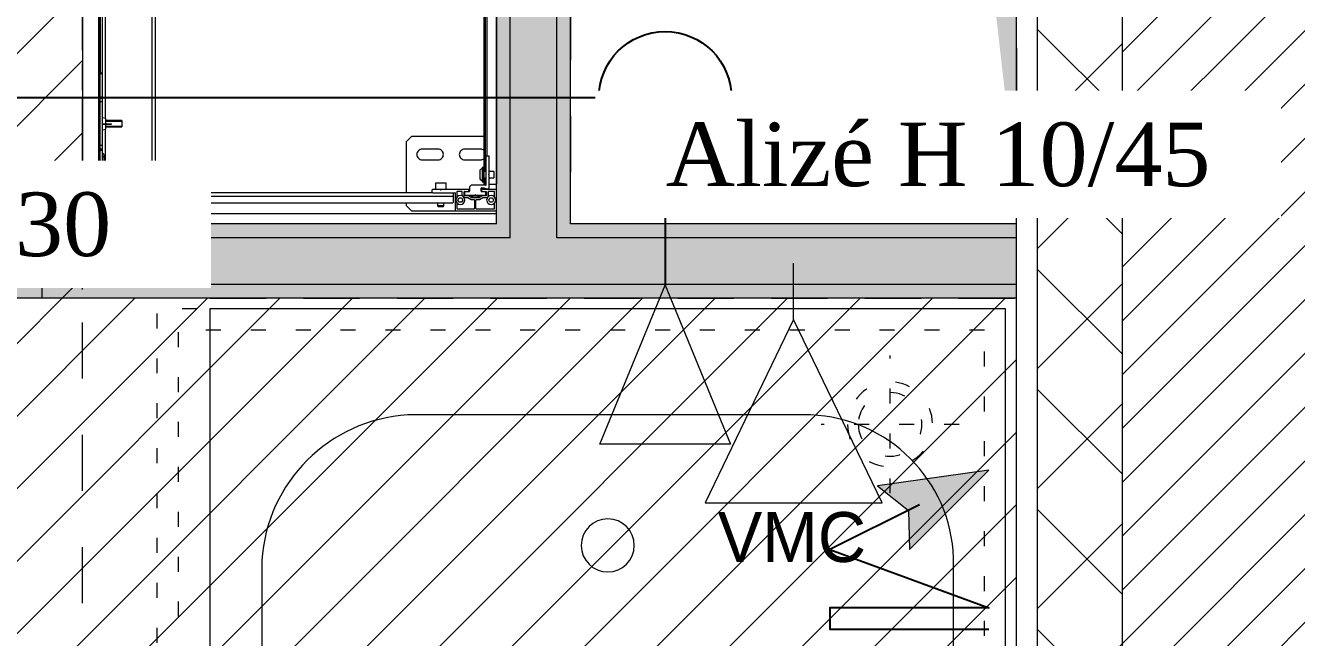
# Model space of a CAD drawing. Header units: centimetres. Extents: x 2738 to 7810, y 2495 to 5758.
# Drawn here: x 4538.6 to 4658.4, y 4495.5 to 4553.2 of the extents above; entities that cross this region are included whole.
import ezdxf

# ---------------------------------------------------------------- set-up
doc = ezdxf.new("R2010")
doc.units = ezdxf.units.CM
doc.header["$LTSCALE"] = 12.7
for name, pattern in [('ISO-03', [3, 1.2, -1.8]), ('Style de ligne -1', [0.83328, 0.41656, -0.41672]), ('Style de ligne -11', [0.694444, 0.41656, -0.277884]), ('Style de ligne -13', [0.295276, 0.19685, -0.098425]), ('Style de ligne -19', [0.333333, 0.111111, -0.222222]), ('VW-01', [0.83312, 0.41656, -0.41656])]:
    doc.linetypes.add(name, pattern=pattern)
for name, color, linetype, lineweight in [('B aménagement intérieur', 7, 'Continuous', 5), ('B Faux plafonds', 7, 'Continuous', 5), ('B GÈnÈral', 7, 'Continuous', 5), ('B Général', 7, 'Continuous', 5), ('C ANNOTATIONS-prestations', 7, 'Continuous', 5), ('F REMPLISSAGE-vert clair', 7, 'Continuous', 13), ('F REMPLISSAGE-vert clair-1', 7, 'Continuous', 5), ('F REMPLISSAGE-vert foncÈ', 7, 'Continuous', 5), ('F REMPLISSAGE-vert foncé', 7, 'Continuous', 13), ('F REMPLISSAGE-vert hachurÈ', 7, 'Continuous', 5), ('F REMPLISSAGE-vert hachuré', 7, 'Continuous', 13), ('prlm-ELEC-CFO', 1, 'Continuous', 25)]:
    doc.layers.add(name, color=color, linetype=linetype, lineweight=lineweight)
doc.layers.add('B faience', color=7, linetype='Style de ligne -11', lineweight=13, true_color=0x0040ff)
doc.layers.add('C ANNOTATIONS-textes-numérotation gaine', color=7, linetype='ISO-03', lineweight=5, true_color=0xdd0000)
doc.layers.add('prlm-VMC', color=93, linetype='Continuous')
doc.styles.add('Eurostile', font='')
doc.styles.add('prlm-vmc', font='pala.ttf', dxfattribs={"height": 14})
doc.styles.get('Eurostile').set_extended_font_data('Eurostile')
pattern_1 = [(270, (4270.1466, 4865.3077), (-5, 5e-14), [])]

# ---------------------------------------------------------------- blocks, each defined once
blk = doc.blocks.new('G 100_80')
at = {"layer": 'B GÈnÈral', "color": 254, "linetype": 'Continuous', "true_color": 0xd6d6d6}
blk.add_solid([(-30.88, 32.2), (2.5, 43), (-39.5, -43), (-39.5, 43)], dxfattribs=at)
at = {"layer": 'B Général', "color": 7, "linetype": 'Continuous', "lineweight": 5}
blk.add_line((48.52, 43.75), (48.52, -43.75), dxfattribs=at)
at = {"layer": 'B Général', "color": 7, "linetype": 'Continuous', "lineweight": 5, "flags": 128}
blk.add_lwpolyline([(9.5, -45), (9.5, 45), (48.52, 45), (48.52, -45)], close=True, dxfattribs=at)
at = {"layer": 'C ANNOTATIONS-prestations', "lineweight": 5}
for p, q in [((46.87, 43.75), (46.87, -43.75)), ((46.97, -43.75), (46.97, 43.75)), ((9.5, 42.25), (9.5, -42.25)), ((10.55, 41.05), (10.55, -41.05)), ((10.7, 41), (10.7, -41)), ((10.4, 39.6), (10.4, -39.6)), ((41.65, -40.29), (41.65, 1.33)), ((41.95, -40.27), (41.95, 1.33)), ((46.35, -36.04), (46.35, 1.5)), ((46.65, 1.6), (46.65, -35.98)), ((46.85, 1.67), (46.85, -31.75)), ((46.67, -31.75), (46.67, -31.85)), ((46.87, -31.75), (46.67, -31.75)), ((46.67, -31.85), (46.67, -34.03)), ((46.67, -31.85), (46.87, -31.85)), ((46.87, -34.03), (46.67, -34.03)), ((46.67, -34.03), (46.67, -34.17)), ((46.67, -34.17), (46.67, -34.5)), ((46.67, -34.17), (46.87, -34.17)), ((46.67, -34.5), (46.67, -38.6)), ((46.67, -34.5), (46.87, -34.5)), ((44.82, -36.25), (44.82, -36.85)), ((44.82, -36.25), (46.32, -36.25)), ((46.32, -36.31), (44.82, -36.31)), ((46.32, -36.79), (44.82, -36.79)), ((46.32, -36.85), (44.82, -36.85)), ((45.91, -36.55), (45.77, -36.55)), ((45.77, -36.6), (45.77, -36.55)), ((45.91, -36.6), (45.77, -36.6)), ((46.67, -36.55), (45.91, -36.55)), ((45.91, -36.6), (45.91, -36.55)), ((46.67, -36.6), (45.91, -36.6)), ((46.32, -36.05), (46.67, -35.98)), ((46.32, -36.55), (46.32, -36.05)), ((46.32, -37.05), (46.32, -36.6)), ((46.67, -37.12), (46.32, -37.05)), ((46.35, -40.07), (46.35, -37.06)), ((46.65, -37.12), (46.65, -39.35)), ((10.7, -37.75), (17.5, -37.75)), ((17.5, -37.75), (18, -38.25)), ((18, -38.25), (18, -43.05)), ((11, -38.95), (12.5, -38.95)), ((15, -38.95), (16.5, -38.95)), ((46.52, -39.45), (46.52, -39.65)), ((46.67, -39.35), (46.62, -39.35)), ((46.62, -39.65), (46.62, -39.35)), ((46.67, -38.6), (46.67, -38.93)), ((46.67, -38.6), (46.87, -38.6)), ((46.67, -38.93), (46.67, -39.07)), ((46.87, -38.93), (46.67, -38.93)), ((46.67, -39.07), (46.67, -41.4)), ((46.67, -39.07), (46.87, -39.07)), ((10.2, -41.3), (10.2, -39.63)), ((10.23, -39.6), (10.47, -39.6)), ((10.5, -39.63), (10.5, -42.29)), ((10.7, -40.67), (10.75, -40.67)), ((10.75, -40.67), (10.75, -42.03)), ((10.75, -40.67), (10.85, -40.67)), ((10.85, -40.67), (10.85, -42.03)), ((12.5, -39.95), (11, -39.95)), ((16.5, -39.95), (15, -39.95)), ((46.41, -40.07), (40.27, -40.35)), ((40.27, -40.5), (46.42, -40.22)), ((40.27, -40.35), (40.27, -40.5)), ((40.27, -41.35), (40.27, -40.5)), ((43.06, -40.17), (42.35, -40.21)), ((42.36, -40.26), (42.35, -40.21)), ((43.06, -40.17), (43.06, -40.22)), ((45.02, -40.08), (44.32, -40.12)), ((44.32, -40.17), (44.32, -40.12)), ((45.02, -40.08), (45.02, -40.13)), ((46.42, -40.07), (46.41, -40.07)), ((46.41, -40.07), (46.42, -40.22)), ((46.42, -40.22), (46.42, -41.25)), ((46.42, -40.22), (46.42, -40.22)), ((46.52, -39.65), (46.52, -41.05)), ((46.62, -39.65), (46.52, -39.65)), ((46.62, -39.65), (46.67, -39.65)), ((46.62, -41.05), (46.62, -39.65)), ((9.75, -41.05), (9.75, -41.65)), ((9.75, -41.05), (10.2, -41.05)), ((10.2, -41.65), (9.75, -41.65)), ((10.25, -41.35), (10.2, -41.3)), ((10.2, -41.4), (10.25, -41.35)), ((10.2, -42.67), (10.2, -41.4)), ((10.5, -41.05), (10.65, -41.05)), ((10.65, -41.65), (10.5, -41.65)), ((10.55, -41.65), (10.55, -42.25)), ((10.65, -41.05), (10.75, -40.95)), ((10.65, -41.65), (10.65, -41.05)), ((10.75, -41.75), (10.65, -41.65)), ((10.7, -41.7), (10.7, -42.25)), ((11.08, -41.02), (11.08, -41.67)), ((44.47, -41.36), (40.27, -41.35)), ((41.37, -41.35), (41.37, -41.75)), ((41.37, -41.75), (41.57, -41.75)), ((41.57, -41.25), (44.37, -41.25)), ((41.57, -41.25), (41.57, -41.75)), ((41.57, -41.75), (42.87, -41.75)), ((42.87, -41.4), (42.87, -41.75)), ((44.37, -41.4), (42.87, -41.4)), ((42.87, -41.75), (44.37, -41.75)), ((44.37, -41.25), (44.37, -41.4)), ((44.37, -41.4), (44.37, -41.55)), ((44.37, -41.4), (45.27, -41.4)), ((44.37, -41.55), (44.37, -41.75)), ((44.47, -41.55), (44.37, -41.55)), ((44.37, -41.75), (44.4, -41.75)), ((44.37, -42.72), (44.37, -41.78)), ((44.4, -41.75), (45.51, -41.75)), ((44.47, -41.4), (44.47, -41.36)), ((46.52, -41.55), (44.47, -41.55)), ((44.47, -41.75), (44.47, -41.55)), ((45.27, -41.15), (45.97, -41.15)), ((45.27, -41.55), (45.27, -41.15)), ((45.73, -41.75), (45.51, -41.75)), ((45.53, -41.76), (45.6, -41.83)), ((45.64, -41.83), (45.71, -41.76)), ((45.73, -41.75), (46.84, -41.75)), ((45.97, -41.15), (45.97, -41.55)), ((45.97, -41.4), (46.07, -41.4)), ((46.42, -41.25), (46.52, -41.25)), ((46.52, -41.05), (46.52, -41.25)), ((46.62, -41.05), (46.52, -41.05)), ((46.67, -41.05), (46.62, -41.05)), ((46.62, -41.35), (46.62, -41.05)), ((46.62, -41.35), (46.67, -41.35)), ((46.76, -41.65), (46.87, -41.65)), ((46.84, -41.75), (46.87, -41.75)), ((9.5, -42.78), (9.5, -42.25)), ((10.2, -42.25), (9.5, -42.25)), ((9.5, -44.72), (9.5, -42.78)), ((9.53, -42.75), (10.87, -42.75)), ((9.68, -43.47), (9.68, -42.96)), ((9.71, -42.93), (10.24, -42.93)), ((10.4, -42.7), (10.23, -42.7)), ((10.27, -42.96), (10.27, -43.31)), ((10.7, -42.6), (10.4, -42.7)), ((10.45, -42.98), (10.45, -43.32)), ((10.87, -42.95), (10.48, -42.95)), ((10.55, -42.25), (10.5, -42.25)), ((10.5, -42.35), (11.9, -42.35)), ((10.5, -43.27), (10.5, -42.98)), ((10.55, -42.25), (10.7, -42.25)), ((10.75, -42.03), (10.7, -42.03)), ((10.92, -42.6), (10.7, -42.6)), ((10.85, -42.03), (10.75, -42.03)), ((10.87, -42.95), (10.92, -42.95)), ((10.9, -42.78), (10.9, -42.92)), ((10.95, -42.92), (10.95, -42.63)), ((11.9, -42.35), (12.05, -42.5)), ((12.05, -42.5), (12.05, -42.92)), ((12.08, -42.95), (12.13, -42.95)), ((12.1, -42.92), (12.1, -42.78)), ((12.13, -42.75), (14.7, -42.75)), ((12.52, -42.95), (12.13, -42.95)), ((12.5, -42.98), (12.5, -43.27)), ((12.55, -43.32), (12.55, -42.98)), ((12.73, -43.28), (12.73, -42.96)), ((12.76, -42.93), (13.19, -42.93)), ((13.22, -42.96), (13.22, -43.47)), ((13.4, -43.08), (13.4, -44.72)), ((15.5, -43.05), (13.43, -43.05)), ((13.55, -43.4), (13.55, -43.05)), ((14.25, -42.15), (15.25, -42.15)), ((14.25, -42.75), (14.25, -42.15)), ((14.7, -42.75), (14.73, -42.78)), ((14.7, -42.75), (14.8, -42.75)), ((14.77, -42.78), (14.8, -42.75)), ((14.8, -42.75), (15.5, -42.75)), ((15.25, -42.15), (15.25, -42.75)), ((15.5, -43.05), (42.27, -43.05)), ((15.6, -42.85), (15.6, -42.95)), ((42.17, -42.95), (42.17, -42.85)), ((42.27, -42.75), (42.96, -42.75)), ((45.03, -43.05), (42.27, -43.05)), ((42.55, -42.15), (43.55, -42.15)), ((42.55, -42.75), (42.55, -42.15)), ((42.96, -42.75), (43.08, -42.75)), ((42.98, -42.76), (43, -42.78)), ((43.04, -42.78), (43.06, -42.76)), ((43.08, -42.75), (44.34, -42.75)), ((43.55, -42.15), (43.55, -42.75)), ((44.28, -42.2), (44.22, -42.3)), ((44.22, -42.3), (44.28, -42.4)), ((44.25, -43.4), (44.25, -43.05)), ((44.54, -42.87), (44.54, -42.74)), ((44.54, -42.85), (44.57, -42.9)), ((44.57, -42.71), (44.68, -42.71)), ((44.99, -42.9), (44.57, -42.9)), ((44.71, -42.68), (44.71, -42.66)), ((45.11, -41.95), (44.73, -41.95)), ((44.92, -42.73), (44.92, -42.76)), ((44.95, -42.79), (44.99, -42.79)), ((45.02, -42.82), (45.02, -42.87)), ((45.32, -42.77), (45.05, -43.04)), ((45.18, -42.91), (45.27, -42.91)), ((45.27, -42.91), (45.33, -42.81)), ((45.77, -42.76), (45.34, -42.76)), ((45.87, -41.98), (45.87, -42.66)), ((46.24, -41.95), (45.9, -41.95)), ((46.07, -42.27), (46.09, -42.25)), ((46.07, -42.63), (46.07, -42.27)), ((46.07, -42.29), (46.12, -42.29)), ((46.07, -42.61), (46.12, -42.61)), ((46.09, -42.65), (46.07, -42.63)), ((46.09, -42.65), (46.09, -42.25)), ((46.09, -42.25), (46.12, -42.25)), ((46.12, -42.65), (46.09, -42.65)), ((46.12, -42.65), (46.12, -42.25)), ((46.13, -42.22), (46.26, -42.13)), ((46.26, -42.77), (46.13, -42.68)), ((46.27, -42.11), (46.27, -41.98)), ((46.27, -44.52), (46.27, -42.79)), ((46.37, -42.43), (46.41, -42.39)), ((46.41, -42.51), (46.37, -42.47)), ((46.4, -41.98), (46.4, -42.25)), ((46.4, -42.25), (46.45, -42.25)), ((46.4, -42.29), (46.45, -42.29)), ((46.4, -42.61), (46.45, -42.61)), ((46.4, -42.83), (46.4, -42.65)), ((46.45, -42.65), (46.4, -42.65)), ((46.42, -42.28), (46.42, -42.37)), ((46.42, -42.53), (46.42, -42.62)), ((46.42, -42.85), (46.42, -44.45)), ((46.72, -41.95), (46.43, -41.95)), ((46.45, -41.95), (46.45, -42.15)), ((46.45, -42.15), (46.45, -44.5)), ((46.45, -42.15), (46.65, -42.15)), ((46.65, -42.15), (46.65, -41.95)), ((46.65, -42.15), (46.65, -44.5)), ((46.65, -42.59), (46.65, -42.31)), ((46.65, -43.42), (46.65, -42.88)), ((46.66, -42.25), (46.7, -42.21)), ((46.66, -42.29), (46.66, -42.25)), ((46.66, -42.65), (46.66, -42.62)), ((46.7, -42.69), (46.66, -42.65)), ((46.7, -42.15), (46.7, -42.25)), ((46.72, -42.15), (46.7, -42.15)), ((46.7, -42.65), (46.7, -42.83)), ((46.75, -41.98), (46.75, -42.12)), ((46.77, -42.98), (46.77, -43.42)), ((46.77, -43.78), (46.77, -42.98)), ((46.77, -42.98), (46.87, -42.98)), ((46.84, -42.95), (46.8, -42.95)), ((46.82, -42.43), (46.87, -42.38)), ((46.87, -42.52), (46.82, -42.47)), ((46.83, -42.49), (46.83, -42.41)), ((9.68, -44.54), (9.68, -44.03)), ((9.88, -43.55), (9.77, -43.75)), ((9.77, -43.75), (9.88, -43.95)), ((10.12, -43.55), (9.88, -43.55)), ((9.88, -43.95), (10.12, -43.95)), ((10.23, -43.75), (10.12, -43.55)), ((10.12, -43.95), (10.23, -43.75)), ((10.36, -43.53), (10.79, -43.53)), ((10.48, -43.35), (10.84, -43.35)), ((11.45, -43.3), (10.53, -43.3)), ((10.8, -43.53), (11.09, -43.72)), ((10.86, -43.35), (11.14, -43.54)), ((11.1, -43.38), (11.1, -43.3)), ((11.1, -43.38), (11.9, -43.38)), ((11.4, -43.55), (11.1, -43.38)), ((11.1, -43.73), (11.41, -43.73)), ((11.16, -43.55), (11.84, -43.55)), ((11.18, -43.3), (11.18, -43.42)), ((11.44, -44.54), (11.44, -43.76)), ((11.45, -43.3), (11.5, -43.25)), ((11.5, -43.25), (11.55, -43.3)), ((12.47, -43.3), (11.55, -43.3)), ((11.56, -43.76), (11.56, -44.54)), ((11.59, -43.73), (11.9, -43.73)), ((11.9, -43.38), (11.6, -43.55)), ((11.82, -43.3), (11.82, -43.42)), ((11.86, -43.54), (12.15, -43.35)), ((11.9, -43.3), (11.9, -43.38)), ((11.9, -43.73), (12.2, -43.53)), ((12.15, -43.35), (12.52, -43.35)), ((12.21, -43.53), (12.54, -43.53)), ((12.78, -43.55), (12.67, -43.75)), ((12.67, -43.75), (12.78, -43.95)), ((13.02, -43.55), (12.78, -43.55)), ((12.78, -43.95), (13.02, -43.95)), ((13.13, -43.75), (13.02, -43.55)), ((13.02, -43.95), (13.13, -43.75)), ((13.22, -44.03), (13.22, -44.54)), ((13.55, -43.4), (44.25, -43.4)), ((13.55, -43.95), (13.55, -43.4)), ((13.65, -44.05), (13.55, -43.95)), ((13.65, -44.05), (44.15, -44.05)), ((14.45, -44.3), (14.45, -44.05)), ((14.45, -44.3), (15.05, -44.3)), ((14.5, -44.35), (14.45, -44.3)), ((15.05, -44.3), (15, -44.35)), ((15.05, -44.05), (15.05, -44.3)), ((18, -44.25), (17.5, -44.75)), ((18, -44.05), (18, -44.25)), ((42.75, -44.3), (42.75, -44.05)), ((42.75, -44.3), (43.35, -44.3)), ((42.8, -44.35), (42.75, -44.3)), ((43.35, -44.3), (43.3, -44.35)), ((43.35, -44.05), (43.35, -44.3)), ((44.25, -43.95), (44.15, -44.05)), ((44.25, -43.95), (44.25, -43.4)), ((46.74, -43.45), (46.68, -43.45)), ((46.97, -43.78), (46.77, -43.78)), ((46.87, -43.75), (46.97, -43.75)), ((46.97, -43.75), (46.97, -43.78)), ((47.42, -43.75), (46.97, -43.75)), ((9.5, -44.75), (9.5, -44.72)), ((9.53, -44.75), (9.5, -44.75)), ((13.37, -44.75), (9.53, -44.75)), ((11.41, -44.57), (9.71, -44.57)), ((13.19, -44.57), (11.59, -44.57)), ((17.5, -44.75), (13.37, -44.75)), ((15, -44.35), (14.5, -44.35)), ((43.3, -44.35), (42.8, -44.35)), ((43.05, -44.55), (42.85, -44.55)), ((42.85, -44.55), (42.85, -44.75)), ((42.85, -44.75), (43.05, -44.75)), ((46.4, -44.55), (43.05, -44.55)), ((43.05, -44.75), (43.05, -44.55)), ((46.4, -44.75), (43.05, -44.75)), ((46.32, -44.55), (46.3, -44.55))]:
    blk.add_line(p, q, dxfattribs=at)
at = {"layer": 'C ANNOTATIONS-prestations'}
blk.add_line((48.52, -43.75), (47.42, -43.75), dxfattribs=at)
at = {"layer": 'C ANNOTATIONS-prestations', "lineweight": 5, "flags": 128}
for points in [[(10.7, -39.05, -0.080612), (10.84, -38.98, -0.080612), (11, -38.95)], [(12.5, -38.95, -0.414214), (13, -39.45, -0.414214), (12.5, -39.95)], [(15, -39.95, -0.414214), (14.5, -39.45, -0.414214), (15, -38.95)], [(16.5, -38.95, -0.414214), (17, -39.45, -0.414214), (16.5, -39.95)], [(46.52, -39.45, -0.198912), (46.55, -39.38, -0.198912), (46.62, -39.35)], [(10.2, -39.63, -0.198912), (10.21, -39.61, -0.198912), (10.23, -39.6)], [(10.47, -39.6, -0.198912), (10.49, -39.61, -0.198912), (10.5, -39.63)], [(11, -39.95, -0.080612), (10.84, -39.92, -0.080612), (10.7, -39.85)], [(46.52, -39.97, -0.193016), (46.49, -40.04, -0.193016), (46.42, -40.07)], [(10.85, -40.83, -0.218554), (11.01, -40.87, -0.218554), (11.08, -41.02)], [(10.85, -40.83, -0.003145), (10.85, -40.83, -0.003145), (10.85, -40.83)], [(11.08, -41.67, -0.218554), (11.01, -41.83, -0.218554), (10.85, -41.87)], [(10.85, -41.87, -0.003145), (10.85, -41.87, -0.003145), (10.85, -41.87)], [(44.37, -41.78, -0.198912), (44.38, -41.76, -0.198912), (44.4, -41.75)], [(44.7, -42.63, -0.366532), (44.56, -42.13, -0.366532), (45.02, -41.91, -0.366532), (45.32, -42.34, -0.366532), (44.95, -42.7)], [(45.51, -41.75, -0.098491), (45.52, -41.75, -0.098491), (45.53, -41.76)], [(45.64, -41.83, -0.198912), (45.62, -41.84, -0.198912), (45.6, -41.83)], [(45.71, -41.76, -0.098491), (45.72, -41.75, -0.098491), (45.73, -41.75)], [(46.07, -41.4, -0.109774), (46.15, -41.42, -0.109774), (46.22, -41.47)], [(46.3, -41.55, -0.028434), (46.26, -41.51, -0.028434), (46.22, -41.47)], [(46.66, -41.45, -0.227222), (46.49, -41.41, -0.227222), (46.42, -41.25)], [(46.62, -41.35, -0.198912), (46.55, -41.32, -0.198912), (46.52, -41.25)], [(46.87, -41.4, -0.198912), (46.77, -41.65, -0.198912), (46.52, -41.75)], [(46.67, -41.4, -0.198912), (46.63, -41.51, -0.198912), (46.52, -41.55)], [(46.84, -41.75, -0.198912), (46.86, -41.76, -0.198912), (46.87, -41.78)], [(9.5, -42.78, -0.198912), (9.51, -42.76, -0.198912), (9.53, -42.75)], [(9.68, -42.96, -0.198912), (9.69, -42.94, -0.198912), (9.71, -42.93)], [(10.23, -42.7, -0.198912), (10.21, -42.69, -0.198912), (10.2, -42.67)], [(10.24, -42.93, -0.198912), (10.26, -42.94, -0.198912), (10.27, -42.96)], [(10.4, -42.7, -0.040241), (10.4, -42.7, -0.040241), (10.4, -42.7)], [(10.45, -42.98, -0.198912), (10.46, -42.96, -0.198912), (10.48, -42.95)], [(10.5, -42.35, -0.414214), (10.47, -42.32, -0.414214), (10.5, -42.29)], [(10.5, -42.98, -0.198912), (10.51, -42.96, -0.198912), (10.53, -42.95)], [(10.7, -42.6, -0.040241), (10.7, -42.6, -0.040241), (10.7, -42.6)], [(10.87, -42.75, -0.198912), (10.89, -42.76, -0.198912), (10.9, -42.78)], [(10.9, -42.92, -0.198912), (10.89, -42.94, -0.198912), (10.87, -42.95)], [(10.92, -42.6, -0.198912), (10.94, -42.61, -0.198912), (10.95, -42.63)], [(10.95, -42.92, -0.198912), (10.94, -42.94, -0.198912), (10.92, -42.95)], [(12.08, -42.95, -0.198912), (12.06, -42.94, -0.198912), (12.05, -42.92)], [(12.1, -42.78, -0.198912), (12.11, -42.76, -0.198912), (12.13, -42.75)], [(12.13, -42.95, -0.198912), (12.11, -42.94, -0.198912), (12.1, -42.92)], [(12.47, -42.95, -0.198912), (12.49, -42.96, -0.198912), (12.5, -42.98)], [(12.52, -42.95, -0.198912), (12.54, -42.96, -0.198912), (12.55, -42.98)], [(12.73, -42.96, -0.198912), (12.74, -42.94, -0.198912), (12.76, -42.93)], [(13.19, -42.93, -0.198912), (13.21, -42.94, -0.198912), (13.22, -42.96)], [(13.4, -43.08, -0.198912), (13.41, -43.06, -0.198912), (13.43, -43.05)], [(14.77, -42.78, -0.198912), (14.75, -42.79, -0.198912), (14.73, -42.78)], [(15.5, -42.75, -0.198912), (15.57, -42.78, -0.198912), (15.6, -42.85)], [(15.6, -42.95, -0.198912), (15.57, -43.02, -0.198912), (15.5, -43.05)], [(42.17, -42.85, -0.198912), (42.2, -42.78, -0.198912), (42.27, -42.75)], [(42.27, -43.05, -0.198912), (42.2, -43.02, -0.198912), (42.17, -42.95)], [(42.96, -42.75, -0.098491), (42.97, -42.75, -0.098491), (42.98, -42.76)], [(43.04, -42.78, -0.198912), (43.02, -42.79, -0.198912), (43, -42.78)], [(43.06, -42.76, -0.098491), (43.07, -42.75, -0.098491), (43.08, -42.75)], [(44.37, -42.65, -0.14145), (44.27, -42.3, -0.14145), (44.37, -41.95)], [(44.37, -42.54, -0.103148), (44.32, -42.3, -0.103148), (44.37, -42.06)], [(44.37, -42.72, -0.198912), (44.36, -42.74, -0.198912), (44.34, -42.75)], [(44.54, -42.74, -0.198912), (44.55, -42.72, -0.198912), (44.57, -42.71)], [(44.92, -42.9, -0.085942), (44.72, -42.86, -0.085942), (44.54, -42.76)], [(44.67, -42.9, -0.02871), (44.6, -42.87, -0.02871), (44.54, -42.83)], [(44.57, -42.9, -0.198912), (44.55, -42.89, -0.198912), (44.54, -42.87)], [(44.71, -42.68, -0.198912), (44.7, -42.7, -0.198912), (44.68, -42.71)], [(44.7, -42.63, -0.122946), (44.71, -42.64, -0.122946), (44.71, -42.66)], [(44.92, -42.7, -0.074153), (44.8, -42.68, -0.074153), (44.7, -42.63)], [(44.92, -42.73, -0.189855), (44.93, -42.71, -0.189855), (44.95, -42.7)], [(44.95, -42.7, -0.008728), (44.93, -42.7, -0.008728), (44.92, -42.7)], [(44.95, -42.79, -0.198912), (44.93, -42.78, -0.198912), (44.92, -42.76)], [(45.01, -42.89, -0.018566), (44.96, -42.9, -0.018566), (44.92, -42.9)], [(44.99, -42.79, -0.198912), (45.01, -42.8, -0.198912), (45.02, -42.82)], [(45.02, -42.87, -0.198912), (45.01, -42.89, -0.198912), (44.99, -42.9)], [(45.05, -43.04, -0.098491), (45.04, -43.05, -0.098491), (45.03, -43.05)], [(45.38, -42.76, -0.041018), (45.3, -42.83, -0.041018), (45.21, -42.88)], [(45.32, -42.77, -0.098491), (45.33, -42.76, -0.098491), (45.34, -42.76)], [(45.87, -42.66, -0.198912), (45.84, -42.73, -0.198912), (45.77, -42.76)], [(45.87, -41.98, -0.198912), (45.88, -41.96, -0.198912), (45.9, -41.95)], [(46.12, -42.25, -0.120588), (46.12, -42.23, -0.120588), (46.13, -42.22)], [(46.13, -42.68, -0.120588), (46.12, -42.67, -0.120588), (46.12, -42.65)], [(46.24, -41.95, -0.198912), (46.26, -41.96, -0.198912), (46.27, -41.98)], [(46.27, -42.11, -0.120588), (46.27, -42.12, -0.120588), (46.26, -42.13)], [(46.26, -42.77, -0.120588), (46.27, -42.78, -0.120588), (46.27, -42.79)], [(46.37, -42.47, -0.198912), (46.36, -42.45, -0.198912), (46.37, -42.43)], [(46.4, -41.98, -0.198912), (46.41, -41.96, -0.198912), (46.43, -41.95)], [(46.42, -42.28, -0.155096), (46.41, -42.27, -0.155096), (46.4, -42.25)], [(46.4, -42.65, -0.155096), (46.41, -42.64, -0.155096), (46.42, -42.62)], [(46.42, -42.85, -0.155096), (46.41, -42.84, -0.155096), (46.4, -42.83)], [(46.42, -42.37, -0.098491), (46.42, -42.38, -0.098491), (46.41, -42.39)], [(46.41, -42.51, -0.098491), (46.42, -42.52, -0.098491), (46.42, -42.53)], [(46.66, -42.25, -0.013224), (46.66, -42.25, -0.013224), (46.65, -42.25)], [(46.65, -42.31, -0.17724), (46.66, -42.29, -0.17724), (46.67, -42.28)], [(46.67, -42.62, -0.17724), (46.66, -42.61, -0.17724), (46.65, -42.59)], [(46.65, -42.65, -0.013224), (46.66, -42.65, -0.013224), (46.66, -42.65)], [(46.65, -42.88, -0.17724), (46.66, -42.87, -0.17724), (46.67, -42.86)], [(46.7, -42.25, -0.17724), (46.69, -42.27, -0.17724), (46.67, -42.28)], [(46.67, -42.62, -0.17724), (46.69, -42.63, -0.17724), (46.7, -42.65)], [(46.7, -42.83, -0.17724), (46.69, -42.85, -0.17724), (46.67, -42.86)], [(46.72, -41.95, -0.198912), (46.74, -41.96, -0.198912), (46.75, -41.98)], [(46.75, -42.12, -0.198912), (46.74, -42.14, -0.198912), (46.72, -42.15)], [(46.77, -42.98, -0.198912), (46.78, -42.96, -0.198912), (46.8, -42.95)], [(46.82, -42.47, -0.198912), (46.81, -42.45, -0.198912), (46.82, -42.43)], [(46.87, -42.92, -0.198912), (46.86, -42.94, -0.198912), (46.84, -42.95)], [(9.68, -43.47, -0.01196), (9.68, -43.47, -0.01196), (9.68, -43.47)], [(9.68, -44.03, -0.01196), (9.68, -44.03, -0.01196), (9.68, -44.03)], [(10.27, -43.31, -0.123554), (10.26, -43.35, -0.123554), (10.23, -43.39)], [(10.48, -43.35, -0.198912), (10.46, -43.34, -0.198912), (10.45, -43.32)], [(10.53, -43.3, -0.198912), (10.51, -43.29, -0.198912), (10.5, -43.27)], [(10.79, -43.53, -0.073633), (10.8, -43.53, -0.073633), (10.8, -43.53)], [(10.84, -43.35, -0.073633), (10.85, -43.35, -0.073633), (10.86, -43.35)], [(11.1, -43.73, -0.073633), (11.1, -43.73, -0.073633), (11.09, -43.72)], [(11.16, -43.55, -0.073633), (11.15, -43.55, -0.073633), (11.14, -43.54)], [(11.41, -43.73, -0.198912), (11.43, -43.74, -0.198912), (11.44, -43.76)], [(11.56, -43.76, -0.198912), (11.57, -43.74, -0.198912), (11.59, -43.73)], [(11.86, -43.54, -0.073633), (11.85, -43.55, -0.073633), (11.84, -43.55)], [(12.2, -43.53, -0.073633), (12.2, -43.53, -0.073633), (12.21, -43.53)], [(12.5, -43.27, -0.198912), (12.49, -43.29, -0.198912), (12.47, -43.3)], [(12.55, -43.32, -0.198912), (12.54, -43.34, -0.198912), (12.52, -43.35)], [(12.76, -43.35, -0.095961), (12.74, -43.32, -0.095961), (12.73, -43.28)], [(13.22, -43.47, -0.01196), (13.22, -43.47, -0.01196), (13.22, -43.47)], [(13.22, -44.03, -0.01196), (13.22, -44.03, -0.01196), (13.22, -44.03)], [(46.68, -43.45, -0.198912), (46.66, -43.44, -0.198912), (46.65, -43.42)], [(46.77, -43.42, -0.198912), (46.76, -43.44, -0.198912), (46.74, -43.45)], [(9.53, -44.75, -0.198912), (9.51, -44.74, -0.198912), (9.5, -44.72)], [(9.71, -44.57, -0.198912), (9.69, -44.56, -0.198912), (9.68, -44.54)], [(11.44, -44.54, -0.198912), (11.43, -44.56, -0.198912), (11.41, -44.57)], [(11.59, -44.57, -0.198912), (11.57, -44.56, -0.198912), (11.56, -44.54)], [(13.22, -44.54, -0.198912), (13.21, -44.56, -0.198912), (13.19, -44.57)], [(13.4, -44.72, -0.198912), (13.39, -44.74, -0.198912), (13.37, -44.75)], [(46.3, -44.55, -0.198912), (46.28, -44.54, -0.198912), (46.27, -44.52)], [(46.42, -44.45, -0.198912), (46.39, -44.52, -0.198912), (46.32, -44.55)], [(46.65, -44.5, -0.198912), (46.58, -44.68, -0.198912), (46.4, -44.75)], [(46.45, -44.5, -0.198912), (46.44, -44.54, -0.198912), (46.4, -44.55)]]:
    blk.add_lwpolyline(points, format="xyb", dxfattribs=at)
at = {"layer": 'C ANNOTATIONS-prestations', "lineweight": 5}
for centre, radius in [((44.92, -42.3), 0.35), ((44.92, -42.3), 0.3), ((44.92, -42.3), 0.25), ((10, -43.75), 0.425), ((12.9, -43.75), 0.425)]:
    blk.add_circle(centre, radius, dxfattribs=at)
for points, knots in [([(46.52, -39.97), (46.52, -40), (46.51, -40.07), (46.5, -40.12), (46.49, -40.15), (46.48, -40.17), (46.47, -40.19), (46.46, -40.2), (46.45, -40.21), (46.43, -40.22), (46.43, -40.22), (46.43, -40.22), (46.42, -40.22)], [0, 0, 0, 1, 2, 3, 4, 5, 6, 7, 8, 9, 9, 10, 10, 10]), ([(46.42, -40.22), (46.42, -40.18), (46.42, -40.13), (46.42, -40.1), (46.42, -40.08), (46.42, -40.07), (46.42, -40.07), (46.42, -40.07), (46.42, -40.07), (46.42, -40.07), (46.42, -40.07)], [0, 0, 0, 1, 2, 3, 4, 5, 6, 7, 7, 8, 8, 8])]:
    blk.add_open_spline(points, degree=2, knots=knots, dxfattribs=at)
blk = doc.blocks.new('Groupe-25-1')
at = {"layer": 'C ANNOTATIONS-textes-numérotation gaine', "color": 7, "linetype": 'VW-01', "flags": 128}
blk.add_lwpolyline([(4589.96, 4625.44), (4631.96, 4625.44), (4631.96, 4534.44), (4589.96, 4534.44)], close=True, dxfattribs=at)
blk = doc.blocks.new('xi.PR')
at = {"layer": 'prlm-ELEC-CFO', "lineweight": 5}
blk.add_hatch(color=0, dxfattribs=at).paths.add_polyline_path([(-3, 6), (-0.1, 3.7), (0, 0), (7.5, 7.5)])
at = {"layer": 'prlm-ELEC-CFO', "color": 0, "lineweight": 5, "flags": 128}
blk.add_lwpolyline([(-3, 6), (-0.1, 3.7), (0, 0), (7.5, 7.5)], close=True, dxfattribs=at)
at = {"layer": 'prlm-ELEC-CFO', "color": 0}
blk.add_lwpolyline([(0.95, 4.23), (-7.5, 0), (7.5, -5.5), (-7.5, -5.5), (-7.5, -7.5), (7.5, -7.5)], dxfattribs=at)
blk = doc.blocks.new('WC-plan-PMR')
at = {"layer": 'B Général', "color": 154, "linetype": 'Style de ligne -1', "true_color": 0x0053a6, "flags": 128}
blk.add_lwpolyline([(-114.5, 112.5), (15.5, 112.5), (15.5, 32.5), (-114.5, 32.5)], close=True, dxfattribs=at)
blk = doc.blocks.new('VMC')
at = {"layer": 'B Général', "color": 7, "linetype": 'Style de ligne -1', "lineweight": 13}
blk.add_line((0, 10.77), (0, 17), dxfattribs=at)
at = {"layer": 'B Général', "color": 250, "linetype": 'Continuous', "lineweight": 5, "true_color": 0x444444, "flags": 128}
blk.add_lwpolyline([(0, 10.77), (-8.34, -6.52), (8.34, -6.52)], close=True, dxfattribs=at)
at = {"layer": 'C ANNOTATIONS-prestations', "insert": (-7.15, -7.39), "char_height": 4.706, "attachment_point": 1, "line_spacing_factor": 0.894142, "style": 'Eurostile'}
blk.add_mtext('VMC', dxfattribs=at)
blk = doc.blocks.new('Groupe-4-1')
at = {"layer": 'B Général', "color": 252, "linetype": 'Style de ligne -19', "lineweight": 5, "true_color": 0x989898}
for p, q in [((-29.11, -35.61), (-29.11, -22.61)), ((-22.61, -29.11), (-35.61, -29.11))]:
    blk.add_line(p, q, dxfattribs=at)
at = {"layer": 'B Général', "color": 252, "linetype": 'Style de ligne -19', "lineweight": 5, "true_color": 0x989898, "flags": 128}
for points in [[(-40, -40), (-40, 40), (40, 40), (40, -40)], [(-38, -38), (-38, 38), (38, 38), (38, -38)]]:
    blk.add_lwpolyline(points, close=True, dxfattribs=at)
at = {"layer": 'B Général', "color": 252, "linetype": 'Style de ligne -19', "lineweight": 5, "true_color": 0x989898}
for radius in [4, 3]:
    blk.add_circle((-29.11, -29.11), radius, dxfattribs=at)
blk = doc.blocks.new('Douche pointillée')
at = {"layer": 'B Général', "color": 252, "true_color": 0x989898}
blk.add_blockref('Groupe-4-1', (0, 0), dxfattribs=at)
blk = doc.blocks.new('Baignoire 75_170')
at = {"layer": 'B faience', "lineweight": 18, "flags": 128}
blk.add_lwpolyline([(-85, 38.5), (-85, -37.5), (86, -37.5)], dxfattribs=at)
at = {"layer": 'B Général', "color": 7, "linetype": 'Continuous', "lineweight": 5, "flags": 128}
blk.add_lwpolyline([(-84, -36.5), (-84, 38.5), (86, 38.5), (86, -36.5)], close=True, dxfattribs=at)
blk.add_lwpolyline([(-74, -17.85), (-74, 19.85, -0.379059), (-60.25, 33.6), (62.5, 33.6, -0.377778), (76, 20.1), (76, -17.85, -0.374545), (62.25, -31.6), (-60.5, -31.6, -0.392593), (-74, -18.1)], format="xyb", close=True, dxfattribs=at)
at = {"layer": 'B Général', "color": 7, "linetype": 'Continuous', "lineweight": 5}
blk.add_circle((-61.7, 1), 2.5, dxfattribs=at)
at = {"layer": 'B Général', "color": 8, "true_color": 0x767676}
blk.add_blockref('Douche pointillée', (-44, 3.5), dxfattribs=at)
blk = doc.blocks.new('xi.be')
at = {"layer": 'prlm-VMC', "color": 0, "linetype": 'ByBlock', "lineweight": 5, "flags": 128}
blk.add_lwpolyline([(-6.17, -15), (6.17, -15), (0, 0)], close=True, dxfattribs=at)
at = {"layer": 'prlm-VMC', "color": 0, "linetype": 'ByBlock', "lineweight": 5}
blk.add_solid([(0, -1), (5.17, -14), (-5.17, -14), (0, -1)], dxfattribs=at)

msp = doc.modelspace()

# ---------------------------------------------------------------- hatches: boundary and pattern name
at = {"layer": 'B Faux plafonds', "linetype": 'Continuous', "lineweight": 5, "true_color": 0xaaaaaa}
h = msp.add_hatch(dxfattribs=at)
h.set_pattern_fill('F_P__SOFFITE', color=253, style=0, pattern_type=2)
h.set_pattern_definition([(45, (4270.1466, 4863.8615), (-3.527778, 3.30729), [])])
h.paths.add_polyline_path([(4406.65, 4625.44), (4406.65, 4300.39), (4631.96, 4300.39), (4631.96, 4527.44), (4543.96, 4527.44), (4543.96, 4625.44)])
at = {"layer": 'B GÈnÈral', "linetype": 'Continuous', "lineweight": 5}
h = msp.add_hatch(dxfattribs=at)
h.set_pattern_fill('50_BETON', style=0, pattern_type=2)
h.set_pattern_definition([(45, (0, 0), (2.4253472, -2.6458333), [])])
h.paths.add_polyline_path([(4659.96, 4889.39), (4641.96, 4909.39), (4641.96, 4300.39), (4659.96, 4282.39)])
at = {"layer": 'B GÈnÈral', "linetype": 'Continuous', "lineweight": 0, "true_color": 0xc0dcc0}
for points in [[(4584.25, 4533.14), (4588.65, 4533.14), (4589.95, 4534.44), (4589.95, 4625.44), (4582.95, 4625.44), (4582.95, 4534.44)], [(4584.25, 4533.14), (4582.95, 4534.44), (4543.96, 4534.44), (4543.96, 4527.44), (4631.95, 4527.44), (4631.95, 4534.44), (4589.95, 4534.44), (4588.65, 4533.14)]]:
    msp.add_hatch(color=9, dxfattribs=at).paths.add_polyline_path(points)
at = {"layer": 'B GÈnÈral', "linetype": 'Continuous', "lineweight": 5, "true_color": 0x808080}
h = msp.add_hatch(dxfattribs=at)
h.set_pattern_fill('02_ISOLANT', color=8, angle=90, style=0, pattern_type=2)
h.set_pattern_definition([(135, (0, 0), (-5.656854, -5.656854), []), (225, (0, 0), (-5.656854, 5.656854), [])])
h.paths.add_polyline_path([(4633.96, 4300.39), (4641.96, 4300.39), (4641.96, 4625.44), (4633.96, 4625.44)])
at = {"layer": 'F REMPLISSAGE-vert hachurÈ', "linetype": 'Continuous', "lineweight": 0, "true_color": 0x99aa00}
for points in [[(4543.96, 4531.14), (4543.96, 4532.44), (4406.96, 4532.44), (4406.96, 4531.14)], [(4543.96, 4528.74), (4543.96, 4531.14), (4406.96, 4531.14), (4406.96, 4528.74)], [(4543.96, 4527.44), (4543.96, 4528.74), (4406.96, 4528.74), (4406.96, 4527.44)]]:
    msp.add_hatch(color=54, dxfattribs=at).paths.add_polyline_path(points)
at = {"layer": 'F REMPLISSAGE-vert hachurÈ', "linetype": 'Continuous', "lineweight": 5, "true_color": 0x004400}
h = msp.add_hatch(dxfattribs=at)
h.set_pattern_fill('90-0_5 HYDROFUGE_0_5', color=98, angle=180, style=0, pattern_type=2)
h.set_pattern_definition(pattern_1)
h.paths.add_polyline_path([(4543.96, 4531.14), (4543.96, 4532.44), (4406.96, 4532.44), (4406.96, 4531.14)])
h = msp.add_hatch(dxfattribs=at)
h.set_pattern_fill('90-0_5 HYDROFUGE_0_5', color=98, angle=180, style=0, pattern_type=2)
h.set_pattern_definition(pattern_1)
h.paths.add_polyline_path([(4543.96, 4528.74), (4543.96, 4531.14), (4406.96, 4531.14), (4406.96, 4528.74)])
h = msp.add_hatch(dxfattribs=at)
h.set_pattern_fill('90-0_5 HYDROFUGE_0_5', color=98, angle=180, style=0, pattern_type=2)
h.set_pattern_definition(pattern_1)
h.paths.add_polyline_path([(4543.96, 4527.44), (4543.96, 4528.74), (4406.96, 4528.74), (4406.96, 4527.44)])

# ---------------------------------------------------------------- linework, layer by layer
at = {"layer": 'B aménagement intérieur', "color": 7, "linetype": 'Style de ligne -13', "lineweight": 5, "flags": 128}
msp.add_lwpolyline([(4406.65, 4625.44), (4406.65, 4300.39), (4631.96, 4300.39), (4631.96, 4527.44), (4543.96, 4527.44), (4543.96, 4625.44)], close=True, dxfattribs=at)
at = {"layer": 'B Général', "color": 98, "linetype": 'Continuous', "lineweight": 13, "true_color": 0x004400}
for p, q in [((4582.95, 4534.44), (4582.95, 4625.44)), ((4589.95, 4534.44), (4589.95, 4625.44)), ((4582.95, 4534.44), (4543.96, 4534.44)), ((4543.96, 4532.44), (4543.96, 4534.44)), ((4631.95, 4534.44), (4589.95, 4534.44)), ((4543.96, 4532.44), (4406.96, 4532.44)), ((4543.96, 4527.44), (4406.96, 4527.44)), ((4631.95, 4527.44), (4543.96, 4527.44))]:
    msp.add_line(p, q, dxfattribs=at)
at = {"layer": 'B Général', "color": 7, "linetype": 'Continuous', "lineweight": 5}
for p, q in [((4631.96, 4300.39), (4631.96, 4625.44)), ((4633.96, 4300.39), (4633.96, 4625.44)), ((4641.96, 4300.39), (4641.96, 4625.44)), ((4641.96, 4300.39), (4641.96, 4625.44))]:
    msp.add_line(p, q, dxfattribs=at)
at = {"layer": 'B Général', "color": 7, "linetype": 'Continuous', "lineweight": 13}
for p, q in [((4631.96, 4300.39), (4631.96, 4625.44)), ((4641.96, 4300.39), (4641.96, 4625.44))]:
    msp.add_line(p, q, dxfattribs=at)
at = {"layer": 'B Général', "color": 7, "linetype": 'Continuous', "lineweight": 18}
msp.add_line((4641.96, 4300.39), (4641.96, 4625.44), dxfattribs=at)
at = {"layer": 'F REMPLISSAGE-vert clair'}
for p, q in [((4584.25, 4533.14), (4584.25, 4625.44)), ((4588.65, 4533.14), (4588.65, 4625.44)), ((4584.25, 4533.14), (4543.96, 4533.14)), ((4631.95, 4533.14), (4588.65, 4533.14)), ((4631.95, 4528.74), (4543.96, 4528.74))]:
    msp.add_line(p, q, dxfattribs=at)
at = {"layer": 'F REMPLISSAGE-vert clair-1', "color": 9, "linetype": 'Continuous', "true_color": 0xc0dcc0}
for points in [[(4584.25, 4625.44), (4584.25, 4533.14), (4588.65, 4625.44), (4588.65, 4533.14)], [(4631.95, 4528.74), (4631.95, 4533.14), (4543.96, 4528.74), (4543.96, 4533.14)]]:
    msp.add_solid(points, dxfattribs=at)
at = {"layer": 'F REMPLISSAGE-vert foncÈ', "color": 54, "linetype": 'Continuous', "true_color": 0x99aa00}
for points in [[(4582.95, 4625.44), (4582.95, 4534.44), (4584.25, 4625.44), (4584.25, 4533.14)], [(4588.65, 4625.44), (4588.65, 4533.14), (4589.95, 4625.44), (4589.95, 4534.44)], [(4584.25, 4533.14), (4582.95, 4534.44), (4543.96, 4533.14), (4543.96, 4534.44)], [(4589.95, 4534.44), (4588.65, 4533.14), (4631.95, 4534.44), (4631.95, 4533.14)], [(4631.95, 4527.44), (4631.95, 4528.74), (4543.96, 4527.44), (4543.96, 4528.74)]]:
    msp.add_solid(points, dxfattribs=at)
at = {"layer": 'F REMPLISSAGE-vert foncé', "color": 98, "linetype": 'Continuous', "lineweight": 13, "true_color": 0x004400}
for p, q in [((4582.95, 4534.44), (4582.95, 4625.44)), ((4589.95, 4534.44), (4589.95, 4625.44)), ((4582.95, 4534.44), (4543.96, 4534.44)), ((4631.95, 4534.44), (4589.95, 4534.44)), ((4631.95, 4527.44), (4543.96, 4527.44))]:
    msp.add_line(p, q, dxfattribs=at)
at = {"layer": 'F REMPLISSAGE-vert foncé'}
for p, q in [((4584.25, 4533.14), (4584.25, 4625.44)), ((4588.65, 4533.14), (4588.65, 4625.44)), ((4584.25, 4533.14), (4543.96, 4533.14)), ((4631.95, 4533.14), (4588.65, 4533.14)), ((4631.95, 4528.74), (4543.96, 4528.74))]:
    msp.add_line(p, q, dxfattribs=at)
at = {"layer": 'F REMPLISSAGE-vert hachuré', "color": 98, "linetype": 'Continuous', "lineweight": 13, "true_color": 0x004400}
for p, q in [((4543.96, 4532.44), (4406.96, 4532.44)), ((4543.96, 4527.44), (4406.96, 4527.44))]:
    msp.add_line(p, q, dxfattribs=at)
at = {"layer": 'F REMPLISSAGE-vert hachuré'}
for p, q in [((4543.96, 4531.14), (4406.96, 4531.14)), ((4543.96, 4528.74), (4406.96, 4528.74))]:
    msp.add_line(p, q, dxfattribs=at)
at = {"layer": 'prlm-VMC', "ltscale": 50}
msp.add_lwpolyline([(4592.61, 4546.33), (4525.18, 4546.33)], dxfattribs=at)
at = {"layer": 'prlm-VMC'}
msp.add_lwpolyline([(4598.86, 4540.08), (4598.86, 4528.68)], dxfattribs=at)
msp.add_circle((4598.86, 4546.33), 6.25, dxfattribs=at)

# ---------------------------------------------------------------- block references
at = {"layer": 'B aménagement intérieur', "color": 7, "xscale": -1}
msp.add_blockref('G 100_80', (4592.46, 4580.44), dxfattribs=at)
at = {"layer": 'B Général', "color": 7, "xscale": -1}
for name, p, rotation in [('WC-plan-PMR', (4528.46, 4593.04), 180), ('Baignoire 75_170', (4594.45, 4442.44), 90)]:
    msp.add_blockref(name, p, dxfattribs=dict(at, rotation=rotation))
at = {"layer": 'B Général', "color": 7}
msp.add_blockref('VMC', (4610.96, 4514.67), dxfattribs=at)
at = {"layer": 'C ANNOTATIONS-textes-numérotation gaine', "color": 7}
msp.add_blockref('Groupe-25-1', (0, 0), dxfattribs=at)
at = {"layer": 'prlm-ELEC-CFO'}
msp.add_blockref('xi.PR', (4621.88, 4503.74), dxfattribs=at)
at = {"layer": 'prlm-VMC', "xscale": -1}
msp.add_blockref('xi.be', (4598.86, 4528.68), dxfattribs=at)

# ---------------------------------------------------------------- next in the draw order: texts
at = {"layer": 'prlm-VMC', "ltscale": 25, "char_height": 6, "width": 58.6147, "attachment_point": 5, "line_spacing_factor": 0.8, "style": 'prlm-vmc', "bg_fill": 2}
for s, insert in [('Alizé H 10/45', (4624.58, 4540.96)), ('Alizé T 5/30', (4523.75, 4534.37))]:
    msp.add_mtext(s, dxfattribs=dict(at, insert=insert))

doc.saveas('drawing.dxf')
